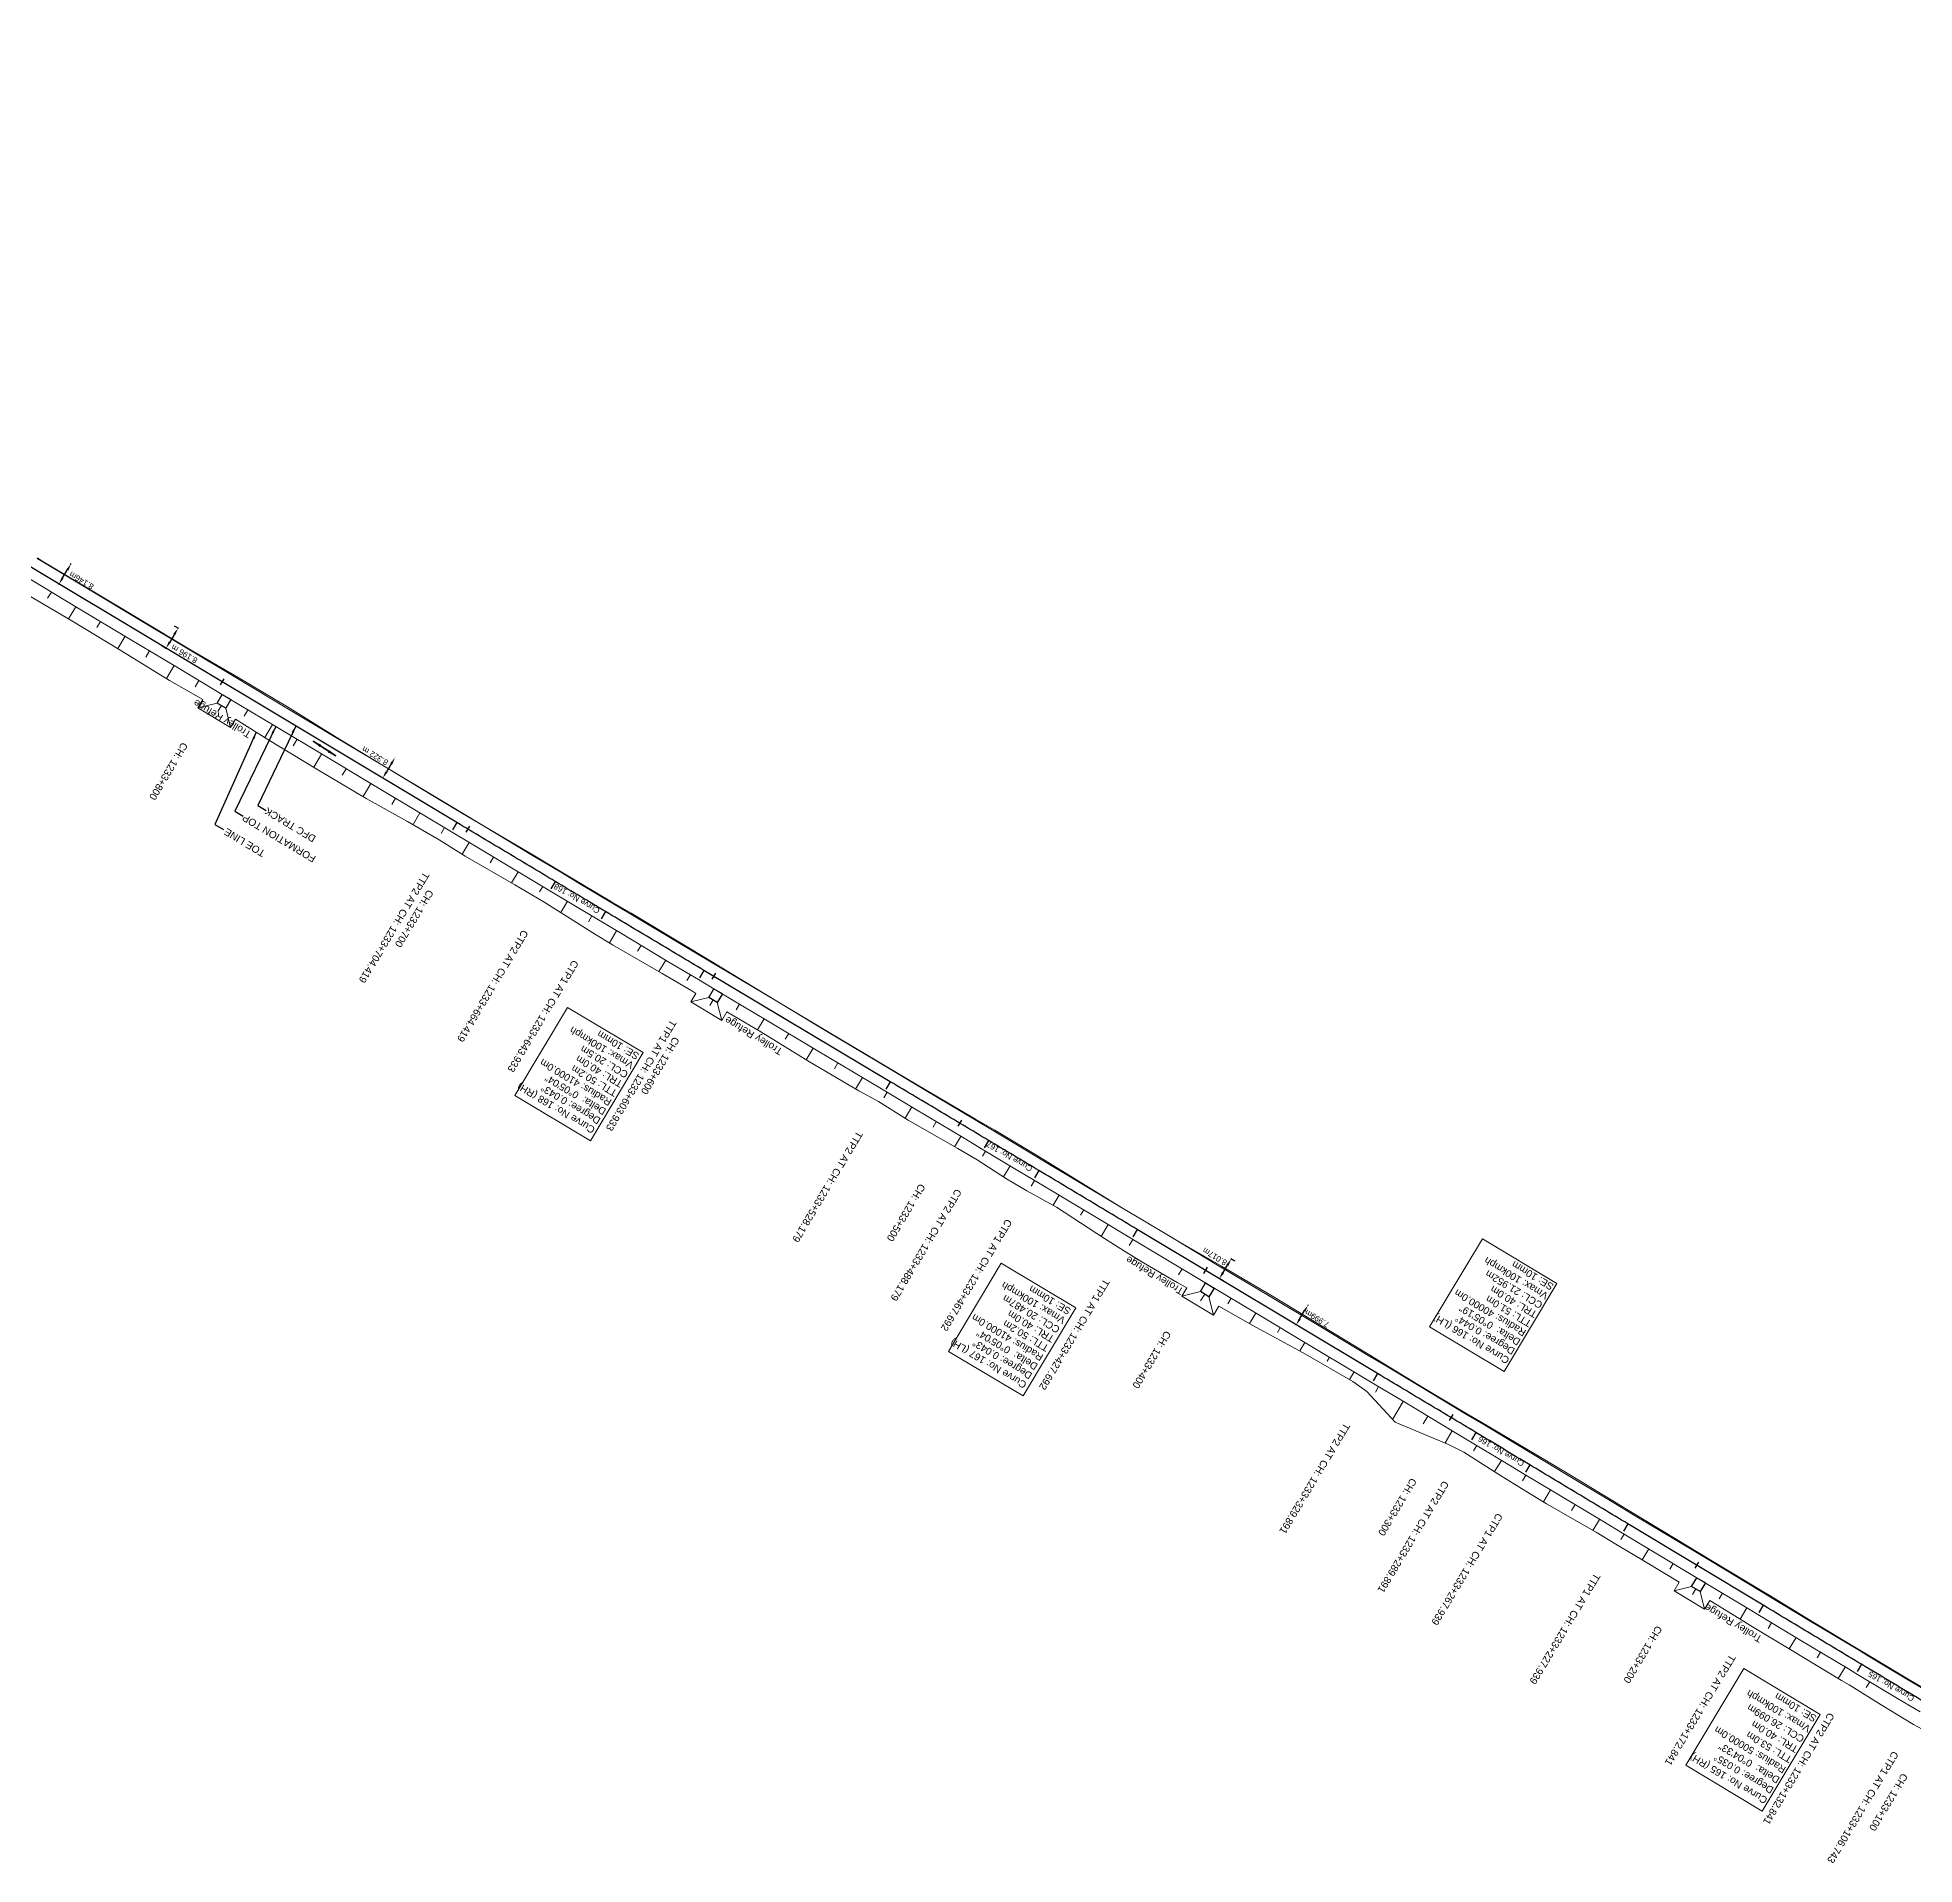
# Model space of a CAD drawing. Header units: metres. Extents: x 593990 to 611207, y 3401545 to 3411811.
# Drawn here: x 608688 to 609343, y 3402604 to 3403242 of the extents above; entities that cross this region are included whole.
import ezdxf
from ezdxf.enums import TextEntityAlignment as Align

# ---------------------------------------------------------------- set-up
doc = ezdxf.new("R2010")
doc.units = ezdxf.units.M
doc.header["$MEASUREMENT"] = 0
doc.linetypes.add('CENTER2', pattern=[1.125, 0.75, -0.125, 0.125, -0.125])
for name, color, linetype, lineweight in [('C-ALIG-DG-CURVE', 1, 'CENTER2', 70), ('C-ALIG-DG-LINE', 1, 'CENTER2', 70), ('C-ALIG-DG-SPIRAL', 1, 'CENTER2', 70), ('C-ALIG-LABL-DG', 1, 'Continuous', 25), ('C-ALIG-LABL-DG-MARK', 1, 'Continuous', 25), ('Proposed Curve_Details', 10, 'Continuous', 0), ('PROPOSED DFCC TOE LINE', 239, 'Continuous', 0), ('PROPOSED DFCC TOE SLOPES', 239, 'Continuous', 0), ('PROPOSED DFCC TRACK', 1, 'Continuous', 0), ('PROPOSED FORMATION LINE - PLAN', 187, 'Continuous', 0)]:
    doc.layers.add(name, color=color, linetype=linetype, lineweight=lineweight)
doc.layers.add('Trolley Refuse', color=10, linetype='Continuous')
doc.styles.add('Arial', font='arial.ttf')
doc.styles.get("Standard").update_dxf_attribs({"font": 'arial.ttf'})
doc.styles.add('Style-Arial', font='arial.ttf')
doc.dimstyles.new('ISO-25', dxfattribs={"dimtxt": 2.5, "dimasz": 2.5, "dimexe": 1.25, "dimexo": 0.625, "dimtad": 1, "dimtxsty": 'Standard', "dimcen": 2.5, "dimadec": 0, "dimazin": 0, "dimtfac": 1, "dimtmove": 0, "dimatfit": 3, "dimfxl": 1, "dimarcsym": 0})
doc.dimstyles.get("Standard").update_dxf_attribs({"dimtxt": 0.18, "dimasz": 0.18, "dimexe": 0.18, "dimexo": 0.0625, "dimgap": 0.09, "dimtad": 0, "dimtih": 1, "dimtoh": 1, "dimdec": 4, "dimzin": 0, "dimdsep": 46, "dimtxsty": 'Standard', "dimcen": 0.09, "dimadec": 0, "dimazin": 0, "dimtfac": 1, "dimtdec": 4, "dimtofl": 0, "dimtmove": 0, "dimatfit": 3, "dimfxl": 1, "dimtolj": 1, "dimtzin": 0, "dimarcsym": 0})

# ---------------------------------------------------------------- blocks, each defined once
blk = doc.blocks.new('*D251')
at = {"layer": 'Defpoints', "color": 0, "transparency": 16777216}
for p in [(608812.26, 3402990.65), (608807.97, 3402983.52), (608808.06, 3402983.46)]:
    blk.add_point(p, dxfattribs=at)
at = {"layer": 'PROPOSED DFCC TRACK', "color": 0, "lineweight": -2, "transparency": 16777216}
for p, q in [((608811.07, 3402988.45), (608809.35, 3402985.6)), ((608812.37, 3402990.58), (608812.46, 3402990.52)), ((608808.08, 3402983.45), (608808.17, 3402983.39))]:
    blk.add_line(p, q, dxfattribs=at)
at = {"layer": 'PROPOSED DFCC TRACK', "color": 0, "transparency": 16777216}
for points in [[(608809, 3402985.81), (608809.71, 3402985.38), (608808.06, 3402983.46)], [(608810.71, 3402988.66), (608811.42, 3402988.23), (608812.36, 3402990.59)]]:
    blk.add_solid(points, dxfattribs=at)
at = {"layer": 'PROPOSED DFCC TRACK', "color": 0, "lineweight": 0, "transparency": 16777216, "insert": (608805.41, 3402991.22), "char_height": 2, "attachment_point": 5, "rotation": 149, "style": 'Style-Arial'}
blk.add_mtext('\\A1;8.322 m', dxfattribs=at)
blk = doc.blocks.new('TerminatorOpen_0.5')
at = {"color": 0, "linetype": 'ByBlock', "lineweight": -2}
for q in [(-1, 0.25), (-1, 0), (-1, -0.25)]:
    blk.add_line((0, 0), q, dxfattribs=at)
blk = doc.blocks.new('*D260')
at = {"layer": 'Defpoints', "color": 0, "transparency": 16777216}
for p in [(608735.22, 3403036.67), (608731.01, 3403029.64), (608732.44, 3403028.79)]:
    blk.add_point(p, dxfattribs=at)
at = {"layer": 'PROPOSED DFCC TRACK', "color": 0, "lineweight": -2, "transparency": 16777216}
for p, q in [((608735.36, 3403033.67), (608733.72, 3403030.93)), ((608735.33, 3403036.61), (608736.75, 3403035.75)), ((608731.12, 3403029.58), (608732.55, 3403028.72))]:
    blk.add_line(p, q, dxfattribs=at)
at = {"layer": 'PROPOSED DFCC TRACK', "color": 0, "transparency": 16777216}
for points in [[(608733.36, 3403031.14), (608734.08, 3403030.72), (608732.44, 3403028.79)], [(608735.01, 3403033.89), (608735.72, 3403033.46), (608736.65, 3403035.82)]]:
    blk.add_solid(points, dxfattribs=at)
at = {"layer": 'PROPOSED DFCC TRACK', "color": 0, "lineweight": 0, "transparency": 16777216, "insert": (608738.84, 3403026.81), "char_height": 2, "attachment_point": 5, "rotation": 149, "style": 'Style-Arial'}
blk.add_mtext('\\A1;\\A1;8.196 m', dxfattribs=at)
blk = doc.blocks.new('*D246')
at = {"layer": 'Defpoints', "color": 0, "transparency": 16777216}
for p in [(608698.84, 3403058.42), (608699.24, 3403058.18), (608694.66, 3403051.43)]:
    blk.add_point(p, dxfattribs=at)
at = {"layer": 'PROPOSED DFCC TRACK', "color": 0, "lineweight": -2, "transparency": 16777216}
for p, q in [((608698.95, 3403058.35), (608699.35, 3403058.11)), ((608694.76, 3403051.36), (608695.16, 3403051.12)), ((608696.34, 3403053.33), (608697.96, 3403056.03))]:
    blk.add_line(p, q, dxfattribs=at)
at = {"layer": 'PROPOSED DFCC TRACK', "color": 0, "transparency": 16777216}
for points in [[(608697.6, 3403056.25), (608698.32, 3403055.82), (608699.24, 3403058.18)], [(608695.98, 3403053.55), (608696.7, 3403053.12), (608695.06, 3403051.19)]]:
    blk.add_solid(points, dxfattribs=at)
at = {"layer": 'PROPOSED DFCC TRACK', "color": 0, "lineweight": 0, "transparency": 16777216, "insert": (608702.93, 3403052.42), "char_height": 2, "attachment_point": 5, "rotation": 149, "style": 'Style-Arial'}
blk.add_mtext('\\A1;8.146m', dxfattribs=at)
blk = doc.blocks.new('*D247')
at = {"layer": 'Defpoints', "color": 0, "transparency": 16777216}
for p in [(609104.26, 3402815.59), (609105.66, 3402814.74), (609101.53, 3402807.88)]:
    blk.add_point(p, dxfattribs=at)
at = {"layer": 'PROPOSED DFCC TRACK', "color": 0, "lineweight": -2, "transparency": 16777216}
for p, q in [((609105.56, 3402814.81), (609104.15, 3402815.65)), ((609101.42, 3402807.94), (609100.02, 3402808.79)), ((609101.41, 3402810.86), (609102.97, 3402813.45))]:
    blk.add_line(p, q, dxfattribs=at)
at = {"layer": 'PROPOSED DFCC TRACK', "color": 0, "transparency": 16777216}
for points in [[(609102.61, 3402813.66), (609103.33, 3402813.23), (609104.26, 3402815.59)], [(609101.06, 3402811.08), (609101.77, 3402810.65), (609100.13, 3402808.72)]]:
    blk.add_solid(points, dxfattribs=at)
at = {"layer": 'PROPOSED DFCC TRACK', "color": 0, "lineweight": 0, "transparency": 16777216, "insert": (609098.53, 3402816.45), "char_height": 2, "attachment_point": 5, "rotation": 149, "style": 'Style-Arial'}
blk.add_mtext('\\A1;8.017m', dxfattribs=at)
blk = doc.blocks.new('*D248')
at = {"layer": 'Defpoints', "color": 0, "transparency": 16777216}
for p in [(609130.74, 3402799.7), (609131.08, 3402799.49), (609126.63, 3402792.83)]:
    blk.add_point(p, dxfattribs=at)
at = {"layer": 'PROPOSED DFCC TRACK', "color": 0, "lineweight": -2, "transparency": 16777216}
for p, q in [((609128.25, 3402794.77), (609129.79, 3402797.35)), ((609130.85, 3402799.63), (609131.18, 3402799.43)), ((609126.74, 3402792.77), (609127.08, 3402792.56))]:
    blk.add_line(p, q, dxfattribs=at)
at = {"layer": 'PROPOSED DFCC TRACK', "color": 0, "transparency": 16777216}
for points in [[(609127.9, 3402794.99), (609128.61, 3402794.56), (609126.97, 3402792.63)], [(609129.44, 3402797.56), (609130.15, 3402797.13), (609131.08, 3402799.49)]]:
    blk.add_solid(points, dxfattribs=at)
at = {"layer": 'PROPOSED DFCC TRACK', "color": 0, "lineweight": 0, "transparency": 16777216, "insert": (609134.25, 3402794.81), "char_height": 2, "attachment_point": 5, "rotation": 149, "style": 'Style-Arial'}
blk.add_mtext('\\A1;7.999m', dxfattribs=at)
blk = doc.blocks.new('Tick Hor')
blk.add_lwpolyline([(-0.5, 0), (0.5, 0)])

msp = doc.modelspace()

# ---------------------------------------------------------------- linework, layer by layer
at = {"layer": 'C-ALIG-DG-CURVE', "color": 1, "linetype": 'Continuous', "lineweight": 30, "flags": 128}
for points in [[(608885.8789, 3402936.8456, -0.00012492), (608868.2992, 3402947.3642)], [(609037.1674, 3402846.4425, 0.00012492), (609019.5871, 3402856.9615)], [(609208.4948, 3402743.7389, 0.0001372), (609189.6746, 3402755.0384)], [(609346.6465, 3402660.6819, -0.00013049), (609324.2727, 3402674.1185)]]:
    msp.add_lwpolyline(points, format="xyb", dxfattribs=at)
at = {"layer": 'C-ALIG-DG-LINE', "color": 1, "linetype": 'Continuous', "lineweight": 30, "flags": 128}
for points in [[(608833.9862, 3402967.9218), (608376.7725, 3403241.9489)], [(608985.2504, 3402877.4796), (608920.2156, 3402916.3274)], [(609155.3684, 3402775.6073), (609071.4804, 3402825.8849)], [(609289.9921, 3402694.7302), (609242.7761, 3402723.1283)]]:
    msp.add_lwpolyline(points, dxfattribs=at)
at = {"layer": 'C-ALIG-DG-SPIRAL', "color": 1, "linetype": 'Continuous', "lineweight": 30, "flags": 128}
for points in [[(608868.2992, 3402947.3642), (608867.1922, 3402948.027), (608866.0851, 3402948.6898), (608864.9781, 3402949.3527), (608863.8711, 3402950.0156), (608862.764, 3402950.6785), (608861.6571, 3402951.3415), (608860.5501, 3402952.0045), (608859.4432, 3402952.6675), (608858.3362, 3402953.3305), (608857.2293, 3402953.9936), (608856.1224, 3402954.6567), (608855.0155, 3402955.3198), (608853.9086, 3402955.983), (608852.8018, 3402956.6461), (608851.6949, 3402957.3093), (608850.5881, 3402957.9725), (608849.4812, 3402958.6357), (608848.3744, 3402959.2989), (608847.2676, 3402959.9622), (608846.1608, 3402960.6254), (608845.054, 3402961.2887), (608843.9472, 3402961.952), (608842.8404, 3402962.6153), (608841.7336, 3402963.2786), (608840.6268, 3402963.9419), (608839.52, 3402964.6052), (608838.4133, 3402965.2685), (608837.3065, 3402965.9318), (608836.1997, 3402966.5951), (608835.093, 3402967.2585), (608833.9862, 3402967.9218)], [(608920.2156, 3402916.3274), (608919.1078, 3402916.9891), (608918.0001, 3402917.6508), (608916.8923, 3402918.3125), (608915.7846, 3402918.9742), (608914.6769, 3402919.6359), (608913.5691, 3402920.2976), (608912.4614, 3402920.9593), (608911.3537, 3402921.6211), (608910.246, 3402922.2828), (608909.1383, 3402922.9445), (608908.0306, 3402923.6063), (608906.9229, 3402924.2681), (608905.8152, 3402924.9299), (608904.7075, 3402925.5917), (608903.5998, 3402926.2535), (608902.4922, 3402926.9153), (608901.3845, 3402927.5772), (608900.2769, 3402928.239), (608899.1692, 3402928.9009), (608898.0616, 3402929.5628), (608896.954, 3402930.2248), (608895.8464, 3402930.8867), (608894.7389, 3402931.5487), (608893.6313, 3402932.2107), (608892.5238, 3402932.8727), (608891.4163, 3402933.5348), (608890.3088, 3402934.1969), (608889.2013, 3402934.859), (608888.0938, 3402935.5212), (608886.9863, 3402936.1833), (608885.8789, 3402936.8456)], [(609019.5871, 3402856.9615), (609018.4796, 3402857.6237), (609017.3722, 3402858.2859), (609016.2647, 3402858.948), (609015.1572, 3402859.6101), (609014.0497, 3402860.2722), (609012.9422, 3402860.9343), (609011.8347, 3402861.5963), (609010.7271, 3402862.2583), (609009.6195, 3402862.9203), (609008.512, 3402863.5823), (609007.4044, 3402864.2442), (609006.2967, 3402864.9061), (609005.1891, 3402865.568), (609004.0815, 3402866.2299), (609002.9738, 3402866.8917), (609001.8662, 3402867.5536), (609000.7585, 3402868.2154), (608999.6508, 3402868.8772), (608998.5431, 3402869.539), (608997.4354, 3402870.2007), (608996.3277, 3402870.8625), (608995.22, 3402871.5242), (608994.1123, 3402872.186), (608993.0046, 3402872.8477), (608991.8968, 3402873.5094), (608990.7891, 3402874.1711), (608989.6814, 3402874.8328), (608988.5736, 3402875.4945), (608987.4659, 3402876.1562), (608986.3582, 3402876.8179), (608985.2504, 3402877.4796)], [(609071.4804, 3402825.8849), (609070.3736, 3402826.5482), (609069.2668, 3402827.2115), (609068.1601, 3402827.8749), (609067.0533, 3402828.5382), (609065.9465, 3402829.2015), (609064.8398, 3402829.8648), (609063.733, 3402830.5281), (609062.6262, 3402831.1914), (609061.5194, 3402831.8547), (609060.4126, 3402832.518), (609059.3058, 3402833.1812), (609058.199, 3402833.8445), (609057.0922, 3402834.5077), (609055.9854, 3402835.171), (609054.8785, 3402835.8342), (609053.7717, 3402836.4974), (609052.6648, 3402837.1606), (609051.558, 3402837.8237), (609050.4511, 3402838.4868), (609049.3442, 3402839.15), (609048.2373, 3402839.8131), (609047.1304, 3402840.4761), (609046.0234, 3402841.1392), (609044.9165, 3402841.8022), (609043.8095, 3402842.4652), (609042.7025, 3402843.1281), (609041.5955, 3402843.7911), (609040.4885, 3402844.454), (609039.3815, 3402845.1169), (609038.2744, 3402845.7797), (609037.1674, 3402846.4425)], [(609189.6746, 3402755.0384), (609188.5682, 3402755.7023), (609187.4617, 3402756.3661), (609186.3553, 3402757.0299), (609185.2488, 3402757.6937), (609184.1422, 3402758.3574), (609183.0357, 3402759.0211), (609181.9291, 3402759.6848), (609180.8226, 3402760.3484), (609179.716, 3402761.012), (609178.6094, 3402761.6756), (609177.5028, 3402762.3392), (609176.3961, 3402763.0027), (609175.2895, 3402763.6663), (609174.1828, 3402764.3298), (609173.0761, 3402764.9933), (609171.9695, 3402765.6567), (609170.8628, 3402766.3202), (609169.7561, 3402766.9836), (609168.6494, 3402767.647), (609167.5426, 3402768.3104), (609166.4359, 3402768.9738), (609165.3292, 3402769.6372), (609164.2224, 3402770.3006), (609163.1157, 3402770.964), (609162.009, 3402771.6273), (609160.9022, 3402772.2907), (609159.7954, 3402772.954), (609158.6887, 3402773.6173), (609157.5819, 3402774.2807), (609156.4752, 3402774.944), (609155.3684, 3402775.6073)], [(609242.7761, 3402723.1283), (609241.6703, 3402723.7933), (609240.5646, 3402724.4583), (609239.4589, 3402725.1234), (609238.3531, 3402725.7884), (609237.2474, 3402726.4534), (609236.1416, 3402727.1185), (609235.0359, 3402727.7835), (609233.9301, 3402728.4485), (609232.8244, 3402729.1135), (609231.7186, 3402729.7785), (609230.6128, 3402730.4435), (609229.507, 3402731.1084), (609228.4013, 3402731.7734), (609227.2955, 3402732.4383), (609226.1896, 3402733.1032), (609225.0838, 3402733.7681), (609223.978, 3402734.433), (609222.8722, 3402735.0979), (609221.7663, 3402735.7627), (609220.6604, 3402736.4276), (609219.5546, 3402737.0924), (609218.4487, 3402737.7571), (609217.3428, 3402738.4219), (609216.2368, 3402739.0866), (609215.1309, 3402739.7513), (609214.0249, 3402740.416), (609212.9189, 3402741.0806), (609211.8129, 3402741.7452), (609210.7069, 3402742.4098), (609209.6009, 3402743.0744), (609208.4948, 3402743.7389)], [(609324.2727, 3402674.1185), (609323.1667, 3402674.7831), (609322.0607, 3402675.4477), (609320.9548, 3402676.1124), (609319.8488, 3402676.7771), (609318.7429, 3402677.4418), (609317.637, 3402678.1066), (609316.5311, 3402678.7713), (609315.4252, 3402679.4361), (609314.3193, 3402680.1009), (609313.2134, 3402680.7657), (609312.1076, 3402681.4306), (609311.0017, 3402682.0955), (609309.8959, 3402682.7603), (609308.7901, 3402683.4252), (609307.6843, 3402684.0902), (609306.5785, 3402684.7551), (609305.4727, 3402685.42), (609304.3669, 3402686.085), (609303.2611, 3402686.75), (609302.1554, 3402687.415), (609301.0496, 3402688.0799), (609299.9438, 3402688.7449), (609298.8381, 3402689.41), (609297.7323, 3402690.075), (609296.6266, 3402690.74), (609295.5208, 3402691.405), (609294.4151, 3402692.0701), (609293.3093, 3402692.7351), (609292.2036, 3402693.4001), (609291.0979, 3402694.0652), (609289.9921, 3402694.7302)]]:
    msp.add_lwpolyline(points, dxfattribs=at)
at = {"layer": 'C-ALIG-LABL-DG-MARK', "color": 1, "linetype": 'Continuous', "lineweight": 25}
for p, q in [((608833.9862, 3402967.9218), (608832.444, 3402965.3486)), ((608868.2992, 3402947.3642), (608866.7583, 3402944.7902)), ((608885.8789, 3402936.8456), (608884.3392, 3402934.2708)), ((608920.2156, 3402916.3274), (608918.6771, 3402913.7519)), ((608985.2504, 3402877.4796), (608983.712, 3402874.9041)), ((609019.5871, 3402856.9615), (609018.0474, 3402854.3867)), ((609037.1674, 3402846.4425), (609035.6264, 3402843.8685)), ((609071.4804, 3402825.8849), (609069.9381, 3402823.3116)), ((609155.3684, 3402775.6073), (609153.8262, 3402773.0341)), ((609189.6746, 3402755.0384), (609188.1311, 3402752.4659)), ((609208.4948, 3402743.7389), (609206.9499, 3402741.1673)), ((609242.7761, 3402723.1283), (609241.2298, 3402720.5574)), ((609289.9921, 3402694.7302), (609288.4459, 3402692.1594)), ((609324.2727, 3402674.1185), (609322.7275, 3402671.547))]:
    msp.add_line(p, q, dxfattribs=at)
at = {"layer": 'Proposed Curve_Details', "lineweight": 0}
for points in [[(608898.9916, 3402887.6201), (608880.6014, 3402856.8658), (608854.2301, 3402872.635), (608872.6203, 3402903.3894)], [(609217.9617, 3402807.0094), (609199.5087, 3402776.2927), (609173.4957, 3402791.92), (609191.9487, 3402822.6367)], [(609050.0448, 3402798.5243), (609031.6546, 3402767.77), (609005.6097, 3402783.3441), (609023.9998, 3402814.0984)]]:
    msp.add_lwpolyline(points, close=True, dxfattribs=at)
at = {"layer": 'Proposed Curve_Details'}
msp.add_lwpolyline([(609309.9133, 3402656.644), (609289.6324, 3402622.8732), (609262.9562, 3402638.8936), (609283.2372, 3402672.6643)], close=True, dxfattribs=at)
at = {"layer": 'PROPOSED DFCC TOE LINE', "lineweight": 0, "flags": 128}
for points in [[(608687.6225, 3403060.3395), (608688.8712, 3403059.3995), (608706.0757, 3403049.2008), (608723.2064, 3403038.8789), (608740.3593, 3403028.594), (608757.633, 3403018.5107), (608774.8349, 3403008.3077), (608791.843, 3402997.7813), (608808.9325, 3402987.3906), (608826.0814, 3402977.099), (608835.9428, 3402971.1848), (608843.2488, 3402966.8386), (608860.4364, 3402956.6133), (608870.3163, 3402950.7319), (608877.6179, 3402946.3797), (608887.9463, 3402940.3006), (608894.8611, 3402936.2496), (608912.0329, 3402925.9983), (608922.2777, 3402919.7775), (608929.1279, 3402915.617), (608946.2544, 3402905.2878), (608963.392, 3402894.9774), (608980.5674, 3402884.7301), (608987.2176, 3402880.7738), (608997.7542, 3402874.5016), (609015.038, 3402864.4336), (609021.7096, 3402860.5117), (609032.2726, 3402854.2816), (609039.2752, 3402849.9643), (609049.2989, 3402843.7818), (609066.3609, 3402833.3436), (609073.4157, 3402829.1148), (609083.5154, 3402823.0613), (609100.8429, 3402813.0676), (609118.1336, 3402803.0127), (609135.2112, 3402792.6022), (609152.2905, 3402782.1946), (609157.4371, 3402779.0585), (609169.3846, 3402771.8112), (609186.5293, 3402761.5103), (609191.7317, 3402758.4662), (609203.774, 3402751.3747), (609210.6576, 3402747.3359), (609220.9756, 3402741.1672), (609238.0816, 3402730.8025), (609244.9076, 3402726.6693), (609255.1966, 3402720.4544), (609272.3313, 3402710.1392), (609289.4412, 3402699.783), (609292.0703, 3402698.1896), (609306.5392, 3402689.4072), (609323.6785, 3402679.1018), (609326.3181, 3402677.5266), (609340.8537, 3402668.8573), (609348.7324, 3402664.159)], [(609351.7272, 3402648.1085), (609342.4876, 3402653.1419), (609331.2005, 3402659.979), (609319.9299, 3402666.8955), (609317.3067, 3402668.4996), (609300.1948, 3402678.857), (609285.6907, 3402687.5826), (609283.0741, 3402689.1967), (609271.3003, 3402696.3519), (609269.5207, 3402693.3826), (609258.8578, 3402699.7733), (609260.66, 3402702.7802), (609248.8371, 3402709.8808), (609238.5361, 3402716.0756), (609231.693, 3402720.18), (609214.371, 3402730.18), (609204.1161, 3402736.4473), (609197.3345, 3402740.6511), (609185.5285, 3402748.1279), (609180.1438, 3402750.8648), (609161.4715, 3402758.61), (609151.5873, 3402769.2981), (609146.6948, 3402772.8582), (609129.3867, 3402782.8841), (609111.7586, 3402792.3761), (609099.9941, 3402799.0951), (609098.1256, 3402795.9775), (609087.0522, 3402802.6143), (609088.782, 3402805.5005), (609085.4403, 3402807.4101), (609073.669, 3402814.27), (609066.9719, 3402818.3634), (609060.0237, 3402822.7695), (609043.2529, 3402833.6884), (609032.9266, 3402839.36), (609025.8785, 3402843.5963), (609015.5489, 3402850.2096), (609008.8677, 3402854.1114), (608991.5379, 3402864.096), (608981.0865, 3402870.5096), (608974.2989, 3402874.236), (608957.0556, 3402884.3695), (608940.0446, 3402894.892), (608928.2495, 3402901.8919), (608926.4362, 3402898.8664), (608915.6441, 3402905.3345), (608917.4233, 3402908.3031), (608915.9453, 3402909.1765), (608905.6005, 3402915.231), (608888.3117, 3402925.2929), (608881.469, 3402929.469), (608871.3263, 3402935.8656), (608864.1319, 3402940.4017), (608854.1871, 3402946.1806), (608836.873, 3402956.2), (608829.6826, 3402960.7397), (608827.7827, 3402961.872), (608816.747, 3402968.3345), (608802.3354, 3402976.3833), (608785.1149, 3402986.5554), (608767.9943, 3402996.8942), (608756.6762, 3403004.0268), (608754.9538, 3403001.153), (608743.5883, 3403007.9648), (608745.3137, 3403010.8436), (608733.6937, 3403017.4725), (608716.7016, 3403028.0257), (608699.5536, 3403038.3187), (608682.3455, 3403048.5115)]]:
    msp.add_lwpolyline(points, dxfattribs=at)
at = {"layer": 'PROPOSED DFCC TOE SLOPES', "flags": 128}
for points in [[(608687.6831, 3403059.9792), (608687.8131, 3403060.196)], [(608688.8128, 3403059.3021), (608688.8712, 3403059.3995)], [(608692.4049, 3403048.4054), (608691.1107, 3403046.2458)], [(608700.9824, 3403043.2645), (608698.4204, 3403038.99)], [(608709.5598, 3403038.1237), (608708.2791, 3403035.9869)], [(608718.1372, 3403032.9829), (608715.5724, 3403028.7035)], [(608726.7146, 3403027.8421), (608725.3966, 3403025.6431)], [(608735.292, 3403022.7013), (608732.5747, 3403018.1675)], [(608743.8695, 3403017.5605), (608742.5535, 3403015.3648)], [(608750.2763, 3403009.6402), (608743.5883, 3403007.9648)], [(608751.7773, 3403008.7406), (608750.5242, 3403006.6497)], [(608753.2784, 3403007.8409), (608754.9538, 3403001.153)], [(608761.0243, 3403007.2789), (608759.7209, 3403005.1042)], [(608769.6017, 3403002.1381), (608766.8798, 3402997.5966)], [(608778.1791, 3402996.9973), (608776.8031, 3402994.7015)], [(608786.7566, 3402991.8565), (608783.9874, 3402987.2362)], [(608795.334, 3402986.7157), (608793.9625, 3402984.4275)], [(608803.9114, 3402981.5749), (608801.2013, 3402977.0532)], [(608812.4888, 3402976.4341), (608811.2043, 3402974.2908)], [(608821.0663, 3402971.2933), (608818.6545, 3402967.2692)], [(608821.0663, 3402971.2933), (608818.6545, 3402967.2692)], [(608829.6437, 3402966.1525), (608828.4537, 3402964.1669)], [(608829.6437, 3402966.1525), (608828.4537, 3402964.1669)], [(608838.2211, 3402961.0118), (608835.7589, 3402956.9034)], [(608838.2214, 3402961.0116), (608835.7595, 3402956.903)], [(608846.7994, 3402955.8716), (608845.5946, 3402953.8609)], [(608846.7994, 3402955.8716), (608845.5946, 3402953.8609)], [(608855.3774, 3402950.7318), (608853.0461, 3402946.8409)], [(608855.3781, 3402950.7314), (608853.0476, 3402946.8401)], [(608863.9572, 3402945.5934), (608862.8265, 3402943.7054)], [(608863.9579, 3402945.593), (608862.8275, 3402943.7048)], [(608872.538, 3402940.4567), (608870.2107, 3402936.5689)], [(608872.5389, 3402940.4562), (608870.2127, 3402936.5677)], [(608881.1205, 3402935.3223), (608879.897, 3402933.2771)], [(608881.1211, 3402935.3219), (608879.898, 3402933.2765)], [(608889.7037, 3402930.1897), (608887.1862, 3402925.9798)], [(608889.7046, 3402930.1892), (608887.1883, 3402925.9785)], [(608898.2886, 3402925.0594), (608897.0531, 3402922.992)], [(608898.2887, 3402925.0593), (608897.0533, 3402922.9919)], [(608906.8729, 3402919.9298), (608904.4613, 3402915.894)], [(608906.8733, 3402919.9296), (608904.4622, 3402915.8934)], [(608915.4581, 3402914.8012), (608914.2764, 3402912.823)], [(608915.4582, 3402914.8011), (608914.2765, 3402912.8229)], [(608921.8736, 3402906.8951), (608915.6441, 3402905.3345)], [(608923.3746, 3402905.9954), (608922.2074, 3402904.0479)], [(608924.8757, 3402905.0958), (608926.4362, 3402898.8664)], [(608932.6282, 3402904.5448), (608931.4702, 3402902.6063)], [(608941.2132, 3402899.4166), (608938.912, 3402895.5642)], [(608949.7982, 3402894.2885), (608948.614, 3402892.3061)], [(608958.3832, 3402889.1604), (608955.9353, 3402885.0624)], [(608966.9682, 3402884.0322), (608965.7549, 3402882.0011)], [(608975.5532, 3402878.9041), (608973.1634, 3402874.9033)], [(608984.1381, 3402873.7759), (608983.015, 3402871.8957)], [(608992.7228, 3402868.6478), (608990.415, 3402864.7851)], [(609001.3069, 3402863.5186), (609000.1843, 3402861.6399)], [(609009.8906, 3402858.3893), (609007.7266, 3402854.7688)], [(609018.4729, 3402853.2582), (609017.4089, 3402851.4791)], [(609027.0538, 3402848.1251), (609024.769, 3402844.3066)], [(609035.6336, 3402842.99), (609034.4809, 3402841.0647)], [(609044.2121, 3402837.8527), (609042.0977, 3402834.3229)], [(609052.7899, 3402832.7134), (609051.6618, 3402830.8307)], [(609061.3677, 3402827.5737), (609058.9196, 3402823.4884)], [(609066.3528, 3402833.3299), (609066.3609, 3402833.3436)], [(609073.8045, 3402828.8728), (609073.8085, 3402828.8794)], [(609073.8045, 3402828.8728), (609073.8084, 3402828.8794)], [(609069.945, 3402822.4331), (609068.6539, 3402820.2788)], [(609082.378, 3402823.7254), (609082.3858, 3402823.7384)], [(609083.5077, 3402823.0483), (609083.5154, 3402823.0613)], [(609087.0998, 3402812.1515), (609085.8297, 3402810.0324)], [(609093.5066, 3402804.2312), (609087.0522, 3402802.6143)], [(609095.0077, 3402803.3316), (609093.5939, 3402800.9728)], [(609096.5087, 3402802.4319), (609098.1256, 3402795.9775)], [(609104.2547, 3402801.8699), (609103.0919, 3402799.9299)], [(609112.8321, 3402796.7291), (609110.6147, 3402793.0294)], [(609121.4095, 3402791.5883), (609120.4107, 3402789.9217)], [(609129.9869, 3402786.4475), (609128.2258, 3402783.5092)], [(609138.5644, 3402781.3067), (609137.7327, 3402779.9191)], [(609147.1418, 3402776.1659), (609145.555, 3402773.5185)], [(609155.7191, 3402771.0251), (609154.5927, 3402769.1457)], [(609164.2962, 3402765.8843), (609160.5396, 3402759.6178)], [(609172.8725, 3402760.7422), (609171.2252, 3402757.9949)], [(609181.4484, 3402755.6001), (609178.9142, 3402751.3748)], [(609190.0227, 3402750.4558), (609188.8977, 3402748.5812)], [(609198.5959, 3402745.3096), (609196.2219, 3402741.3557)], [(609207.1677, 3402740.1613), (609205.9419, 3402738.121)], [(609215.7383, 3402735.0108), (609213.2473, 3402730.8667)], [(609224.3081, 3402729.8583), (609223.0996, 3402727.8484)], [(609232.8779, 3402724.7052), (609230.5525, 3402720.8384)], [(609241.4473, 3402719.5514), (609240.293, 3402717.6323)], [(609250.0167, 3402714.3974), (609247.7084, 3402710.5596)], [(609258.5861, 3402709.2433), (609257.4335, 3402707.3268)], [(609264.9839, 3402701.3079), (609258.8578, 3402699.7733)], [(609266.4849, 3402700.4083), (609265.3371, 3402698.4931)], [(609267.986, 3402699.5087), (609269.5207, 3402693.3826)], [(609275.725, 3402698.9351), (609274.5639, 3402697.0046)], [(609284.2945, 3402693.7811), (609281.9486, 3402689.8807)], [(609284.2945, 3402693.781), (609281.9487, 3402689.8806)], [(609292.864, 3402688.6271), (609291.6805, 3402686.6591)], [(609292.8641, 3402688.627), (609291.6805, 3402686.6591)], [(609301.4336, 3402683.4732), (609299.0658, 3402679.5361)], [(609301.4341, 3402683.4729), (609299.0669, 3402679.5355)], [(609310.0044, 3402678.3202), (609308.8141, 3402676.3404)], [(609310.0045, 3402678.3202), (609308.8142, 3402676.3403)], [(609318.5749, 3402673.1677), (609316.1789, 3402669.1823)], [(609318.5758, 3402673.1672), (609316.1808, 3402669.1811)], [(609327.1476, 3402668.0171), (609325.9292, 3402665.9893)], [(609327.1479, 3402668.0169), (609325.9298, 3402665.9889)]]:
    msp.add_lwpolyline(points, dxfattribs=at)
at = {"layer": 'PROPOSED FORMATION LINE - PLAN', "lineweight": 0, "flags": 128}
for points in [[(609348.5756, 3402663.8977), (609340.7107, 3402668.6191), (609326.2023, 3402677.3339), (609323.5675, 3402678.9173), (609306.4276, 3402689.2216), (609291.9231, 3402697.9449), (609289.2887, 3402699.5293), (609272.1498, 3402709.8375), (609255.0109, 3402720.1456), (609244.7102, 3402726.341), (609237.8719, 3402730.4538), (609220.7311, 3402740.7605), (609210.4273, 3402746.9526), (609203.5861, 3402751.0617), (609191.6043, 3402758.2538), (609186.4358, 3402761.3545), (609169.282, 3402771.64), (609157.2964, 3402778.8237), (609152.1271, 3402781.9219), (609134.9722, 3402792.2035), (609117.8174, 3402802.4851), (609100.6625, 3402812.7667), (609083.5077, 3402823.0483), (609073.4078, 3402829.1016), (609066.3528, 3402833.3299), (609049.1961, 3402843.6101), (609039.0932, 3402849.6602), (609032.0351, 3402853.8848), (609021.5113, 3402860.1801), (609014.8692, 3402864.1513), (608997.7, 3402874.4109), (608987.1731, 3402880.6992), (608980.53, 3402884.6674), (608963.36, 3402894.9237), (608946.19, 3402905.18), (608929.02, 3402915.4363), (608922.1395, 3402919.5462), (608911.8502, 3402925.6926), (608894.6827, 3402935.9511), (608887.8045, 3402940.0634), (608877.5198, 3402946.2157), (608870.2261, 3402950.5812), (608860.3617, 3402956.4886), (608843.2064, 3402966.7678), (608835.9147, 3402971.1379), (608826.0516, 3402977.0493), (608808.8967, 3402987.3309), (608791.7419, 3402997.6125), (608774.587, 3403007.8941), (608757.4322, 3403018.1757), (608740.2773, 3403028.4573), (608723.1225, 3403038.7389), (608705.9677, 3403049.0205), (608688.8128, 3403059.3021), (608687.4962, 3403060.0913)], [(609344.716, 3402657.467), (609336.8499, 3402662.1892), (609322.3394, 3402670.9053), (609319.7042, 3402672.4888), (609302.5625, 3402682.7943), (609288.0575, 3402691.5178), (609285.4231, 3402693.1022), (609268.2842, 3402703.4104), (609251.1453, 3402713.7186), (609240.8446, 3402719.9139), (609234.0065, 3402724.0266), (609216.8671, 3402734.3325), (609206.565, 3402740.5236), (609199.725, 3402744.6319), (609187.7455, 3402751.8227), (609182.5779, 3402754.9228), (609165.426, 3402765.2071), (609153.4408, 3402772.3907), (609148.2715, 3402775.4889), (609131.1166, 3402785.7705), (609113.9618, 3402796.0521), (609096.8069, 3402806.3337), (609079.6521, 3402816.6153), (609069.5522, 3402822.6686), (609062.4973, 3402826.8968), (609045.342, 3402837.1761), (609035.2407, 3402843.2253), (609028.184, 3402847.449), (609017.6621, 3402853.7433), (609011.0211, 3402857.7138), (608993.8536, 3402867.9723), (608983.327, 3402874.2605), (608976.6839, 3402878.2287), (608959.5139, 3402888.485), (608942.3439, 3402898.7412), (608925.1739, 3402908.9975), (608918.2934, 3402913.1075), (608908.0038, 3402919.254), (608890.8346, 3402929.5135), (608883.9552, 3402933.6266), (608873.6686, 3402939.78), (608866.3737, 3402944.1463), (608856.5076, 3402950.0546), (608839.3509, 3402960.3347), (608832.0591, 3402964.7049), (608822.196, 3402970.6162), (608805.0411, 3402980.8978), (608787.8863, 3402991.1795), (608770.7314, 3403001.4611), (608753.5766, 3403011.7427), (608736.4217, 3403022.0243), (608719.2669, 3403032.3059), (608702.1121, 3403042.5875), (608684.9572, 3403052.8691)]]:
    msp.add_lwpolyline(points, dxfattribs=at)
at = {"layer": 'Trolley Refuse'}
for points in [[(608752.0755, 3403012.6423), (608755.0776, 3403010.843), (608753.2784, 3403007.8409), (608750.2763, 3403009.6402)], [(608923.6728, 3402909.8972), (608926.6749, 3402908.0979), (608924.8757, 3402905.0958), (608921.8736, 3402906.8951)], [(609095.3059, 3402807.2333), (609098.308, 3402805.434), (609096.5087, 3402802.4319), (609093.5066, 3402804.2312)], [(609266.7832, 3402704.31), (609269.7853, 3402702.5108), (609267.986, 3402699.5087), (609264.9839, 3402701.3079)]]:
    msp.add_lwpolyline(points, close=True, dxfattribs=at)

# ---------------------------------------------------------------- block references
at = {"layer": 'C-ALIG-LABL-DG', "color": 1, "linetype": 'Continuous', "lineweight": 25}
for p, xscale, yscale, zscale, rotation in [((608752.0027, 3403017.0579), 2.499999999999987, 2.499999999999987, 2.499999999999987, 239.0640043221417), ((608837.7769, 3402965.6499), 2.499999999999985, 2.499999999999985, 2.499999999999985, 239.0643454864206), ((608923.5921, 3402914.3105), 2.5, 2.5, 2.5, 239.1485313046263), ((609009.4409, 3402863.0271), 2.499999999999999, 2.499999999999999, 2.499999999999999, 239.1346605588288), ((609095.233, 3402811.6489), 2.499999999999999, 2.499999999999999, 2.499999999999999, 239.0640033594815), ((609181.0058, 3402760.2385), 2.500000000000001, 2.500000000000001, 2.500000000000001, 239.0480057241028), ((609266.7185, 3402708.7281), 2.499999999999999, 2.499999999999999, 2.499999999999999, 238.9752640259798)]:
    msp.add_blockref('Tick Hor', p, dxfattribs=dict(at, xscale=xscale, yscale=yscale, zscale=zscale, rotation=rotation))

# ---------------------------------------------------------------- texts
at = {"layer": 'Proposed Curve_Details', "char_height": 2, "attachment_point": 7, "rotation": 149.7112052, "line_spacing_factor": 0.9, "style": 'Style-Arial'}
for s, insert in [('Curve No: 168', (608884.1232, 3402937.7284, 131.1464)), ('Curve No: 167', (609035.1299, 3402847.6831, 131.1464)), ('Curve No: 166', (609206.7893, 3402744.7875, 131.1464)), ('Curve No: 165', (609342.9561, 3402662.7729, 131.1464))]:
    msp.add_mtext(s, dxfattribs=dict(at, insert=insert))
at = {"layer": 'Proposed Curve_Details', "linetype": 'Continuous', "lineweight": 0, "insert": (608897.8891, 3402887.1564), "char_height": 2.5, "attachment_point": 7, "rotation": 149.106268, "line_spacing_factor": 0.9, "style": 'Style-Arial'}
msp.add_mtext('Curve No: 168{\\C1; (RH)}\\PDegree: 0.043%%D\\PDelta:  0%%D05\'04"\\PRadius: 41000.0m\\PTTL: 50.2m\\PTRL: 40.0m\\PCCL: 20.5m\\PVmax: 100kmph\\PSE: 10mm', dxfattribs=at)
at = {"layer": 'Proposed Curve_Details', "lineweight": 0, "char_height": 2.5, "attachment_point": 7, "rotation": 149.0047856, "line_spacing_factor": 0.9, "style": 'Style-Arial'}
for s, insert in [('Curve No: 166{\\C1; (LH)}\\PDegree: 0.044%%D\\PDelta:  0%%D05\'19"\\PRadius: 40000.0m\\PTTL: 51.0m\\PTRL: 40.0m\\PCCL: 21.952m\\PVmax: 100kmph\\PSE: 10mm', (609217.1234, 3402806.6888)), ('Curve No: 167{\\C1; (LH)}\\PDegree: 0.043%%D\\PDelta:  0%%D05\'04"\\PRadius: 41000.0m\\PTTL: 50.2m\\PTRL: 40.0m\\PCCL: 20.487m\\PVmax: 100kmph\\PSE: 10mm', (609048.6055, 3402798.1099))]:
    msp.add_mtext(s, dxfattribs=dict(at, insert=insert))
at = {"layer": 'Proposed Curve_Details', "color": 1, "lineweight": 0, "insert": (609308.9153, 3402655.9648), "char_height": 2.5, "attachment_point": 7, "rotation": 149.0131351, "line_spacing_factor": 1.2, "style": 'Style-Arial'}
msp.add_mtext('\\pxsm1;Curve No: 165 (RH)\\PDegree: 0.035%%D\\PDelta:  0%%D04\'33"\\PRadius: 50000.0m\\PTTL: 53.0m\\PTRL: 40.0m\\PCCL: 26.099m\\PVmax: 100kmph\\PSE: 10mm', dxfattribs=at)
at = {"layer": 'PROPOSED DFCC TOE LINE', "lineweight": 0}
msp.add_text('TOE LINE', height=2.5, rotation=149, dxfattribs=at).set_placement((608753.7026, 3402966.098, 306.8582), align=Align.RIGHT)
at = {"layer": 'PROPOSED DFCC TRACK', "color": 10, "linetype": 'Continuous', "lineweight": -3, "ltscale": 5}
msp.add_text('DFC TRACK', height=2.5, rotation=149, dxfattribs=at).set_placement((608767.8601, 3402973.339), align=Align.RIGHT)
at = {"layer": 'PROPOSED FORMATION LINE - PLAN', "lineweight": 0}
msp.add_text('FORMATION TOP', height=2.5, rotation=149, dxfattribs=at).set_placement((608760.0454, 3402970.9953, 306.8582), align=Align.RIGHT)
at = {"layer": 'Trolley Refuse'}
for p in [(608762.4462, 3402999.4136), (608947.9186, 3402888.7244), (609087.9264, 3402805.0833), (609289.8822, 3402683.6894)]:
    msp.add_text('Trolley Refuge', height=2.5, rotation=149.1766896, dxfattribs=at).set_placement(p)

# ---------------------------------------------------------------- dimensions: what is measured, and where the dimension line sits
at = {"layer": 'PROPOSED DFCC TRACK', "color": 10, "lineweight": 0}
for base, p1, p2, angle, picture, middle in [((608699.2431, 3403058.1761), (608694.6571, 3403051.4275), (608698.8433, 3403058.4156), 59.0767486, '*D246', (608702.9329, 3403052.4154)), ((609104.2611, 3402815.5884), (609101.5275, 3402807.8764), (609105.6634, 3402814.7439), 58.9418156, '*D247', (609098.5262, 3402816.4471)), ((609131.077232, 3402799.492694), (609126.633303, 3402792.829448), (609130.738918, 3402799.695006), 59.1205041, '*D248', (609134.254929, 3402794.80935))]:
    dim = msp.add_linear_dim(base=base, p1=p1, p2=p2, angle=angle, dimstyle='Standard', override={"dimtxt": 2, "dimasz": 2.5, "dimexe": 0.125, "dimexo": 0.125, "dimgap": 0.125, "dimtad": 1, "dimtih": 0, "dimtoh": 0, "dimdec": 3, "dimzin": 11, "dimpost": 'm', "dimtxsty": 'Style-Arial', "dimsah": 1, "dimadec": 4, "dimazin": 3, "dimtmove": 2, "dimatfit": 1, "dimldrblk": 'TerminatorOpen_0.5', "dimfrac": 2, "dimtzin": 11}, dxfattribs=at)
    dim.commit()
    dim.dimension.update_dxf_attribs({"geometry": picture, "text_midpoint": middle, "dimtype": 129, "text_rotation": 149})
for base, p1, p2, angle, text, picture, middle in [((608732.4383, 3403028.785), (608735.2184, 3403036.6722), (608731.0102, 3403029.6396), 239.1045913, '\\A1;<> m', '*D260', (608738.8429, 3403026.813)), ((608808.0643, 3402983.4577), (608812.2601, 3402990.6455), (608807.9685, 3402983.5153), 238.9568071, '<> m', '*D251', (608805.4076, 3402991.2198))]:
    dim = msp.add_linear_dim(base=base, p1=p1, p2=p2, angle=angle, text=text, dimstyle='Standard', override={"dimtxt": 2, "dimasz": 2.5, "dimexe": 0.125, "dimexo": 0.125, "dimgap": 0.125, "dimtad": 1, "dimtih": 0, "dimtoh": 0, "dimdec": 3, "dimzin": 11, "dimtxsty": 'Style-Arial', "dimsah": 1, "dimadec": 4, "dimazin": 3, "dimtmove": 2, "dimatfit": 1, "dimldrblk": 'TerminatorOpen_0.5', "dimfrac": 2, "dimtzin": 11}, dxfattribs=at)
    dim.commit()
    dim.dimension.update_dxf_attribs({"geometry": picture, "text_midpoint": middle, "dimtype": 129, "text_rotation": 149})

# ---------------------------------------------------------------- leaders
at = {"layer": 'PROPOSED DFCC TOE LINE', "lineweight": 0}
msp.add_leader([(608763.9444, 3402999.4464), (608749.4981, 3402967.2438), (608752.4572, 3402965.4613)], dimstyle='ISO-25', override={"dimtxt": 3, "dimasz": 2.5, "dimgap": 0.625, "dimtad": 0, "dimdec": 3, "dimzin": 2, "dimtdec": 3}, dxfattribs=at)
at = {"layer": 'PROPOSED DFCC TRACK', "color": 10, "linetype": 'Continuous', "lineweight": -3, "ltscale": 5}
msp.add_leader([(608777.7353, 3403001.6353, 130.919), (608764.4669, 3402973.905, 130.919), (608767.426, 3402972.1224, 130.919)], dimstyle='ISO-25', override={"dimtxt": 3, "dimasz": 2.5, "dimgap": 0.625, "dimtad": 0, "dimdec": 3, "dimzin": 2, "dimtdec": 3}, dxfattribs=at)
at = {"layer": 'PROPOSED DFCC TRACK', "linetype": 'Continuous', "lineweight": 0}
for points in [[(608783.8113, 3402996.3595), (608791.7264, 3402991.1639)], [(608791.7264, 3402991.1639), (608783.8113, 3402996.3595)]]:
    msp.add_leader(points, dimstyle='ISO-25', override={"dimtxt": 3, "dimasz": 3, "dimtad": 0, "dimdec": 3, "dimzin": 2, "dimtdec": 3}, dxfattribs=at)
at = {"layer": 'PROPOSED FORMATION LINE - PLAN', "lineweight": 0}
msp.add_leader([(608770.7478, 3403001.4512), (608756.432, 3402971.9225), (608759.3911, 3402970.14)], dimstyle='ISO-25', override={"dimtxt": 3, "dimasz": 2.5, "dimgap": 0.625, "dimtad": 0, "dimdec": 3, "dimzin": 2, "dimtdec": 3}, dxfattribs=at)

# ---------------------------------------------------------------- next in the draw order: texts
at = {"layer": 'C-ALIG-LABL-DG', "color": 1, "linetype": 'Continuous', "lineweight": 25, "char_height": 2.5, "style": 'Arial', "bg_fill": 3, "box_fill_scale": 1.04, "bg_fill_color": 256, "bg_fill_true_color": 13158600, "bg_fill_transparency": 0}
for s, insert, width, attachment_point, rotation in [('CH: 1233+800', (608739.0992, 3402995.5286), 22.502814, 4, 239.0640043), ('TTP2 AT CH: 1233+704.419', (608800.6224, 3402912.2543), 44.566422, 6, 239.0640043), ('CTP1 AT CH: 1233+643.933', (608852.5701, 3402881.1452), 44.860948, 6, 239.1205821), ('TTP1 AT CH: 1233+603.933', (608886.9339, 3402860.6108), 44.561255, 6, 239.1485313), ('TTP2 AT CH: 1233+528.179', (608951.9688, 3402821.763), 44.566422, 6, 239.1485313), ('CTP1 AT CH: 1233+467.692', (609003.8307, 3402790.7588), 44.835113, 6, 239.0919525), ('TTP1 AT CH: 1233+427.692', (609038.1166, 3402770.2174), 44.53542, 6, 239.0640034), ('CH: 1233+400', (609082.3296, 3402790.1196), 22.502814, 4, 239.0640034), ('TTP2 AT CH: 1233+329.891', (609122.0046, 3402719.9399), 44.073823, 6, 239.0640034), ('CTP1 AT CH: 1233+267.939', (609175.0727, 3402688.1064), 44.866115, 6, 239.0039119), ('TTP1 AT CH: 1233+227.939', (609209.3261, 3402667.5125), 44.566422, 6, 238.975264), ('TTP2 AT CH: 1233+172.841', (609256.5422, 3402639.1145), 44.073823, 6, 238.975264), ('CTP1 AT CH: 1233+106.743', (609313.2478, 3402605.0353), 44.860948, 6, 239.028089)]:
    msp.add_mtext(s, dxfattribs=dict(at, insert=insert, width=width, attachment_point=attachment_point, rotation=rotation))

# ---------------------------------------------------------------- next in the draw order: texts
for s, insert, width, attachment_point, rotation in [('CH: 1233+700', (608824.8736, 3402944.1205), 22.502814, 4, 239.0643455), ('CTP2 AT CH: 1233+664.419', (608834.9626, 3402891.6804), 44.866115, 6, 239.0919535), ('CH: 1233+600', (608910.7205, 3402892.7621), 22.502814, 4, 239.1485313), ('CTP2 AT CH: 1233+488.179', (608986.2783, 3402801.2611), 44.866115, 6, 239.1205822), ('CTP2 AT CH: 1233+289.891', (609156.283, 3402699.3876), 44.373516, 6, 239.0353555), ('CH: 1233+200', (609253.7818, 3402687.2188), 22.502814, 4, 238.975264), ('CTP2 AT CH: 1233+132.841', (609290.8449, 3402618.4894), 44.373516, 6, 238.9981823), ('CH: 1233+100', (609339.5138, 3402635.6895), 22.502814, 4, 239.0351644)]:
    msp.add_mtext(s, dxfattribs=dict(at, insert=insert, width=width, attachment_point=attachment_point, rotation=rotation))

# ---------------------------------------------------------------- next in the draw order: texts
at = {"layer": 'C-ALIG-LABL-DG', "color": 1, "linetype": 'Continuous', "lineweight": 25, "char_height": 2.5, "width": 22.502814, "attachment_point": 4, "style": 'Arial', "bg_fill": 3, "box_fill_scale": 1.04, "bg_fill_color": 256, "bg_fill_true_color": 13158600, "bg_fill_transparency": 0}
for s, insert, rotation in [('CH: 1233+500', (608996.5641, 3402841.4819), 239.1346606), ('CH: 1233+300', (609168.0964, 3402738.7128), 239.0480057)]:
    msp.add_mtext(s, dxfattribs=dict(at, insert=insert, rotation=rotation))

doc.saveas('drawing.dxf')
